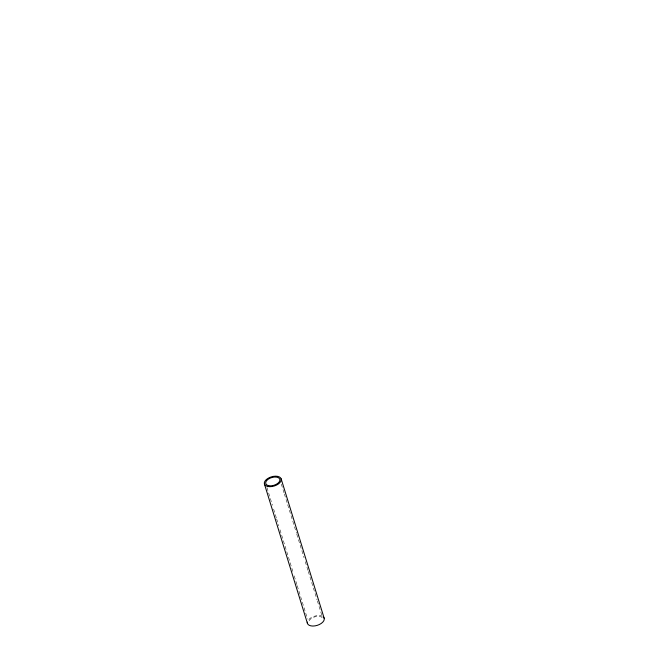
<?xml version="1.0" encoding="UTF-8"?>
<svg xmlns="http://www.w3.org/2000/svg" width="659" height="659" viewBox="0 0 659 659"><rect width="100%" height="100%" fill="white"/><g stroke="black" fill="none" stroke-linecap="round" stroke-linejoin="round"><path stroke-width="0.49" stroke-dasharray="3.29 2.47" d="M281.335 484.143L284.062 492.981M284.367 493.962L287.398 503.773M287.695 504.753L296.476 533.213M296.781 534.194L304.046 557.753M305.265 561.674L307.984 570.505M308.288 571.493L317.07 599.954M317.374 600.934L322.218 616.635M266.969 487.553L272.422 505.214M273.633 509.143L276.352 517.974M276.656 518.954L278.773 525.824M279.993 529.745L293.008 571.946M294.219 575.875L296.945 584.706M297.25 585.686L307.547 619.056M308.849 619.402A8.756 4.794 -17.1 0 1 322.3 616.247M309.087 620.762A7.364 4.036 -17.1 0 1 315.496 616.692A7.364 4.036 -17.1 0 1 322.267 617.672"/><path stroke-width="0.99" d="M281.146 478.829L324.146 618.183M264.432 484.036L307.432 623.398M323.487 617.088A8.756 4.794 -17.1 0 1 317.251 625.358A8.756 4.794 -17.1 0 1 307.341 622.121M267.908 486.507A8.756 4.794 -17.1 0 0 281.236 480.098A8.756 4.794 -17.1 0 0 269.218 477.693A8.756 4.794 -17.1 0 0 267.908 486.507M268.683 485.699A7.364 4.036 -17.1 0 0 279.902 480.312A7.364 4.036 -17.1 0 0 269.786 478.286A7.364 4.036 -17.1 0 0 268.683 485.699"/></g></svg>
